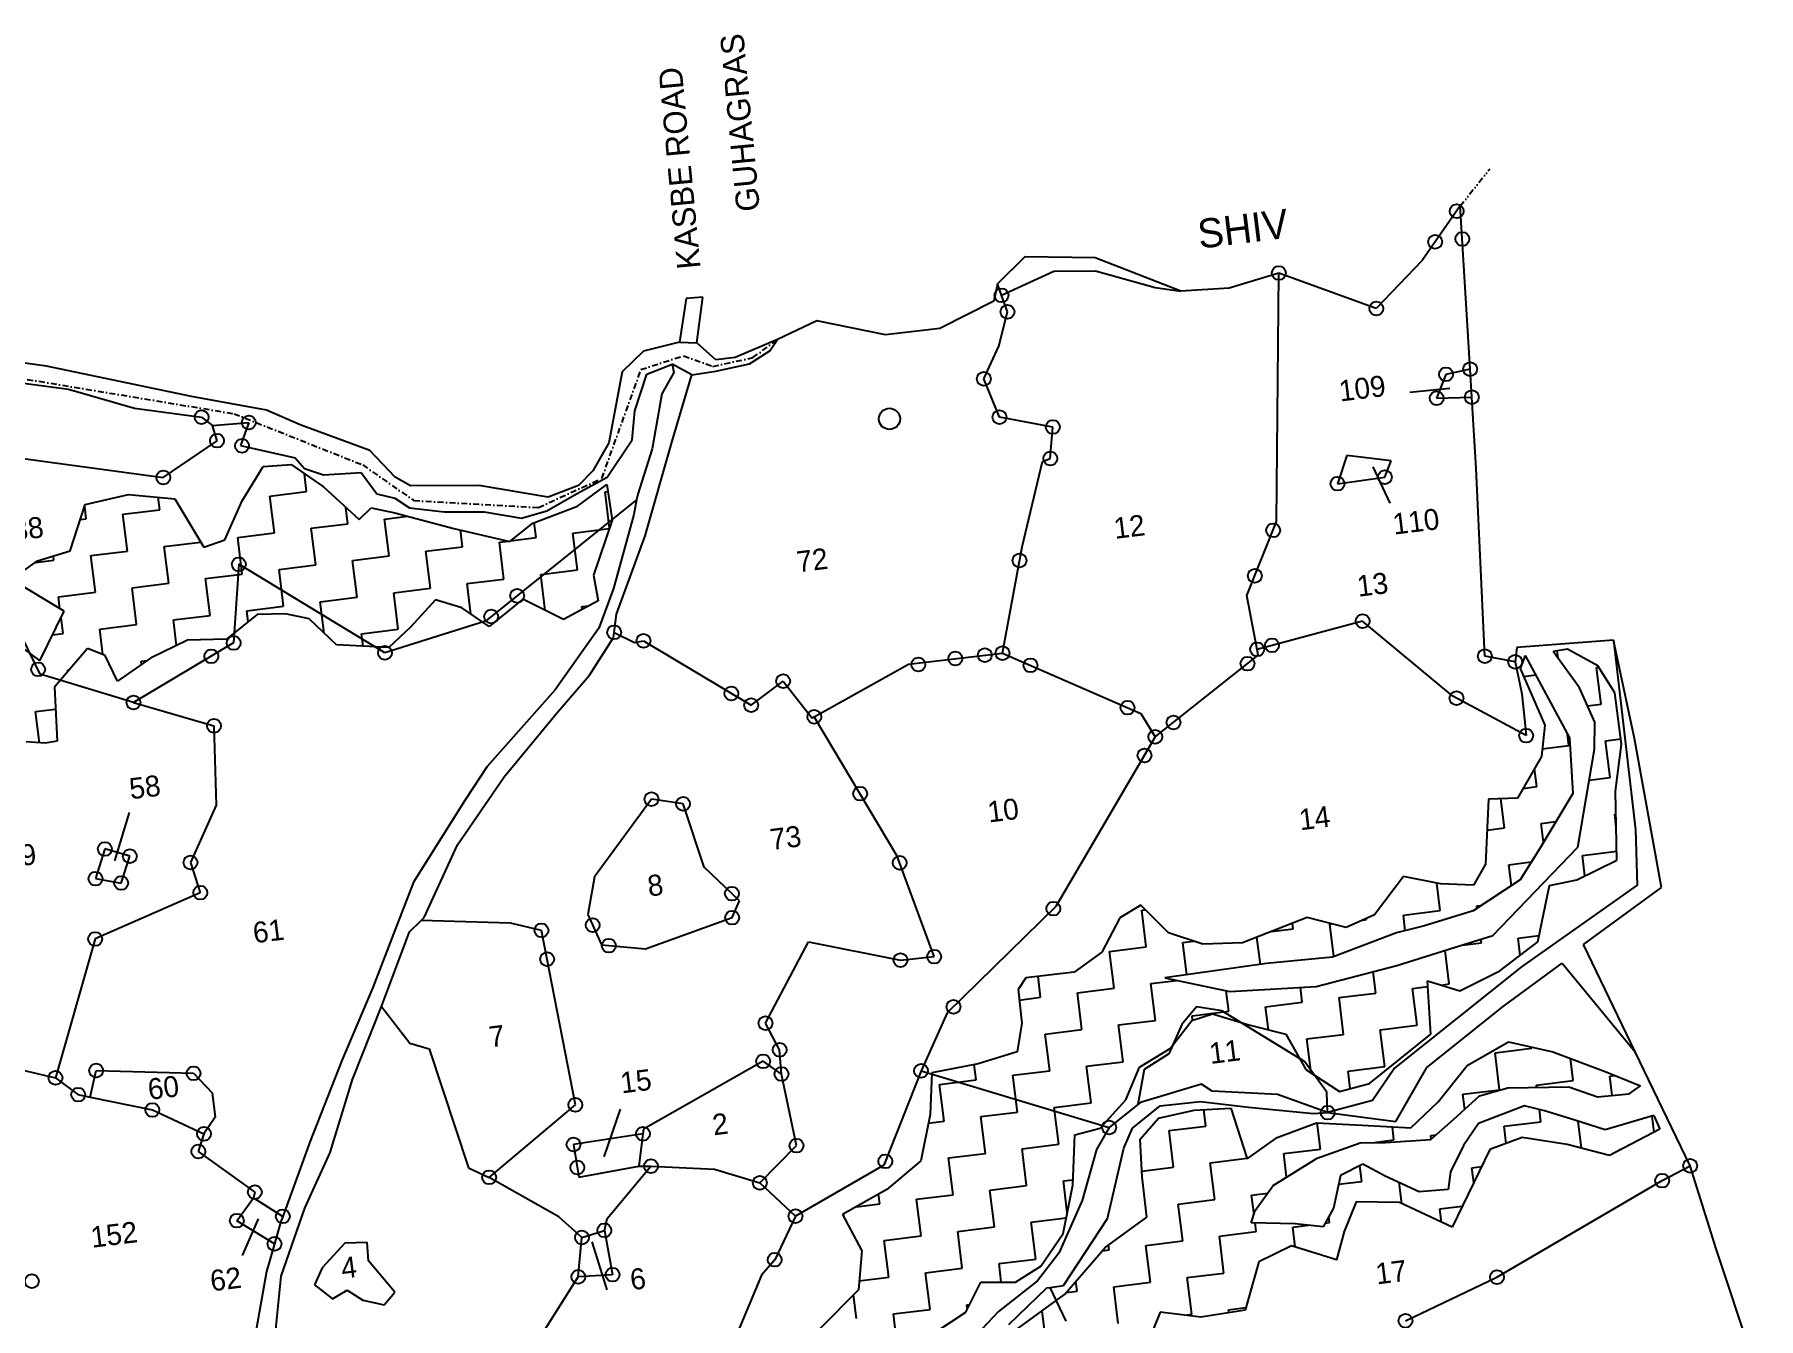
# Model space of a CAD drawing. Header units: metres. Extents: x 309921 to 313201, y 1919213 to 1921882.
# Drawn here: x 311328 to 312791, y 1920792 to 1921882 of the extents above; entities that cross this region are included whole.
import ezdxf

# ---------------------------------------------------------------- set-up
doc = ezdxf.new("R2010")
doc.units = ezdxf.units.M
doc.linetypes.add('DASHDOT', pattern=[1, 0.5, -0.25, 0, -0.25])
doc.linetypes.add('DIVIDE', pattern=[1.25, 0.5, -0.25, 0, -0.25, 0, -0.25])
for name, color, linetype in [('OFF', 1, 'Continuous'), ('POLY_HATCH', 12, 'Continuous'), ('POLY_PARCEL', 6, 'Continuous'), ('POLY_ROAD', 30, 'Continuous'), ('POLY_WATER', 4, 'Continuous'), ('TEXT_MAPOUT', 7, 'Continuous'), ('TEXT_PARCEL', 7, 'Continuous'), ('V_BOUND_LINE', 7, 'Continuous'), ('V_BOUND_STREAM_LINE', 7, 'DASHDOT'), ('V_DIVIDE_LINE', 7, 'DIVIDE')]:
    doc.layers.add(name, color=color, linetype=linetype)
doc.styles.add('TEXT_MAP', font='')
doc.styles.get('TEXT_MAP').set_extended_font_data('Kruti Dev 050')
doc.dimstyles.get("Standard").update_dxf_attribs({"dimtxt": 0.18, "dimasz": 0.18, "dimexe": 0.18, "dimexo": 0.0625, "dimgap": 0.09, "dimtad": 0, "dimtih": 1, "dimtoh": 1, "dimdec": 4, "dimzin": 0, "dimdsep": 46, "dimtxsty": 'Standard', "dimcen": 0.09, "dimadec": 0, "dimazin": 0, "dimtfac": 1, "dimtdec": 4, "dimtofl": 0, "dimtmove": 0, "dimatfit": 3, "dimfxl": 1, "dimtolj": 1, "dimtzin": 0, "dimarcsym": 0})

msp = doc.modelspace()

# ---------------------------------------------------------------- linework, layer by layer
for centre, radius in [((312534.6, 1921731.6), 5.89), ((312539.4, 1921708), 5.89), ((312516.4, 1921705.5), 5.89), ((312383.7, 1921679.1), 5.89), ((312148.3, 1921660.2), 5.89), ((312466.4, 1921648.9), 5.89), ((312153.3, 1921646.1), 5.89), ((312525.5, 1921593.1), 5.89), ((312546.1, 1921597.5), 5.89), ((312133.3, 1921589.3), 5.89), ((312517.6, 1921572.8), 5.89), ((312547.5, 1921573.7), 5.89), ((311469.4, 1921556.8), 5.89), ((311509.4, 1921552.2), 5.89), ((312053.2, 1921555.3), 8.98), ((312146.6, 1921556.7), 5.89), ((312191.9, 1921548.4), 5.89), ((311482.5, 1921536.8), 5.89), ((311503.7, 1921532.5), 5.89), ((312189.7, 1921521.7), 5.89), ((311436.9, 1921505.5), 5.89), ((312473.7, 1921505.8), 5.89), ((312433.4, 1921500.3), 5.89), ((312378.8, 1921460.7), 5.89), ((311500.9, 1921431.9), 5.89), ((312163.6, 1921435.1), 5.89), ((312363.3, 1921422.1), 5.89), ((311737.2, 1921405.2), 5.89), ((311715.1, 1921387.5), 5.89), ((311819.5, 1921374.1), 5.89), ((312454.8, 1921383.7), 5.89), ((311496.6, 1921365.1), 5.89), ((311625, 1921356.8), 5.89), ((311844.5, 1921367), 5.89), ((312149.1, 1921356.5), 5.89), ((312365.3, 1921359.7), 5.89), ((312377.9, 1921363.1), 5.89), ((311330.6, 1921342.7), 5.89), ((311477.6, 1921353.8), 5.89), ((312077.7, 1921346.8), 5.89), ((312109.1, 1921351.9), 5.89), ((312134.2, 1921354.8), 5.89), ((312172.9, 1921346.1), 5.89), ((312357.1, 1921347.6), 5.89), ((312558.5, 1921353.9), 5.89), ((312584.2, 1921349.1), 5.89), ((311962.9, 1921332.7), 5.89), ((311411.5, 1921314.6), 5.89), ((311919, 1921322.3), 5.89), ((311935.8, 1921312.3), 5.89), ((312534.4, 1921318.3), 5.89), ((311989.4, 1921302.5), 5.89), ((312255.3, 1921310.2), 5.89), ((312294.3, 1921297.7), 5.89), ((311479.9, 1921294.8), 5.89), ((312278.8, 1921285.4), 5.89), ((312593.6, 1921286.5), 5.89), ((312269.6, 1921269.7), 5.89), ((311851.2, 1921232.5), 5.89), ((311878, 1921228.6), 5.89), ((312028.3, 1921237.2), 5.89), ((311387.2, 1921190.3), 5.89), ((311408.5, 1921184.1), 5.89), ((311459.9, 1921178.8), 5.89), ((312061.9, 1921178.5), 5.89), ((311379.3, 1921165.1), 5.89), ((311401.2, 1921161.4), 5.89), ((311468.3, 1921153.2), 5.89), ((311919.5, 1921152.4), 5.89), ((312192.3, 1921139.6), 5.89), ((311801.3, 1921125.7), 5.89), ((311919.7, 1921132), 5.89), ((311379, 1921113.9), 5.89), ((311757.8, 1921121.2), 5.89), ((311815, 1921108.2), 5.89), ((311762.6, 1921096.8), 5.89), ((312062.6, 1921096), 5.89), ((312091.1, 1921098.9), 5.89), ((312107.6, 1921056.3), 5.89), ((311948, 1921042.5), 5.89), ((311960, 1921019.9), 5.89), ((311946, 1921010.1), 5.89), ((311345.3, 1920996), 5.89), ((311379.9, 1921002.2), 5.89), ((311462.6, 1920999.9), 5.89), ((311961.6, 1920999.3), 5.89), ((312080, 1921002), 5.89), ((311364.7, 1920981.8), 5.89), ((311427.6, 1920968.8), 5.89), ((311786.6, 1920973.2), 5.89), ((312425.1, 1920966.5), 5.89), ((311471.4, 1920948.5), 5.89), ((311844, 1920948.6), 5.89), ((312239.7, 1920953.9), 5.89), ((311466.6, 1920933.6), 5.89), ((311785.1, 1920939.5), 5.89), ((311974.3, 1920938.5), 5.89), ((311788.3, 1920919.9), 5.89), ((311850.8, 1920921), 5.89), ((312049.7, 1920925.2), 5.89), ((312732.8, 1920921.4), 5.89), ((311713.4, 1920911.6), 5.89), ((311943.2, 1920907), 5.89), ((312709, 1920908.8), 5.89), ((311514.5, 1920899.1), 5.89), ((311499.3, 1920874.8), 5.89), ((311538.3, 1920878.5), 5.89), ((311973.5, 1920878.7), 5.89), ((311792.2, 1920860.6), 5.89), ((311811.2, 1920866.6), 5.89), ((311531.2, 1920855.1), 5.89), ((311955.8, 1920841.7), 5.89), ((311325.3, 1920823.4), 5.89), ((311789.1, 1920827.1), 5.89), ((311818.2, 1920829), 5.89), ((312568.8, 1920826.9), 5.89), ((312491.1, 1920789.9), 5.89)]:
    msp.add_circle(centre, radius)
at = {"layer": 'OFF'}
for p, q in [((311894.8, 1921658.6), (311880.6, 1921657.5)), ((311875.1, 1921620.3), (311889.7, 1921619.9)), ((311885.4, 1921592.8), (311868.7, 1921601.8))]:
    msp.add_line(p, q, dxfattribs=at)
at = {"layer": 'POLY_HATCH'}
for p, q in [((311503.7, 1921485.8), (311521.5, 1921514.9)), ((311521.5, 1921514.9), (311545.4, 1921516.5)), ((311545.4, 1921516.5), (311572.8, 1921497.6)), ((311572.8, 1921497.6), (311603, 1921470)), ((311788.3, 1921481.1), (311813.3, 1921499.7)), ((311813.3, 1921499.7), (311817.9, 1921469.3)), ((311357.8, 1921443.2), (311370.7, 1921482.6)), ((311370.7, 1921482.6), (311407.4, 1921491.2)), ((311407.4, 1921491.2), (311446.6, 1921487.4)), ((311446.6, 1921487.4), (311471.2, 1921446.4)), ((311489.1, 1921452.7), (311503.7, 1921485.8)), ((311603, 1921470), (311613.2, 1921479.9)), ((311613.2, 1921479.9), (311633.3, 1921475.5)), ((311750.4, 1921466.9), (311788.3, 1921481.1)), ((311633.3, 1921475.5), (311683.6, 1921462.2)), ((311731, 1921451.3), (311750.4, 1921466.9)), ((311817.9, 1921469.3), (311801.9, 1921422.8)), ((311471.2, 1921446.4), (311489.1, 1921452.7)), ((311683.6, 1921462.2), (311731, 1921451.3)), ((311330.2, 1921434.8), (311357.8, 1921443.2)), ((311308.1, 1921418.9), (311330.2, 1921434.8)), ((311801.9, 1921422.8), (311805.9, 1921401)), ((311352.8, 1921392.1), (311308.1, 1921418.9)), ((311332.1, 1921350), (311352.8, 1921392.1)), ((311667.9, 1921401.6), (311646.7, 1921378.5)), ((311690.2, 1921394.8), (311667.9, 1921401.6)), ((311713.5, 1921379.1), (311690.2, 1921394.8)), ((311742.1, 1921402.2), (311713.5, 1921379.1)), ((311776.5, 1921385.1), (311742.1, 1921402.2)), ((311805.9, 1921401), (311776.5, 1921385.1)), ((311293.5, 1921378.4), (311332.1, 1921350)), ((311516.5, 1921389.2), (311490.5, 1921368.3)), ((311540.6, 1921389.9), (311516.5, 1921389.2)), ((311560.7, 1921385.6), (311540.6, 1921389.9)), ((311583.9, 1921363.5), (311560.7, 1921385.6)), ((311646.7, 1921378.5), (311628.3, 1921361.3)), ((311457.4, 1921367.4), (311426, 1921352.1)), ((311490.5, 1921368.3), (311457.4, 1921367.4)), ((311628.3, 1921361.3), (311583.9, 1921363.5)), ((311372.6, 1921360.5), (311344.4, 1921327.5)), ((311387.5, 1921354.6), (311372.6, 1921360.5)), ((311397.9, 1921332.7), (311387.5, 1921354.6)), ((311426, 1921352.1), (311397.9, 1921332.7)), ((312592.8, 1921354.5), (312588.5, 1921343.5)), ((312592.8, 1921354.5), (312630.4, 1921284.5)), ((312628.6, 1921359.8), (312616.6, 1921358)), ((312638.9, 1921327), (312616.6, 1921358)), ((312654.3, 1921345.6), (312628.6, 1921359.8)), ((312588.5, 1921343.5), (312609.4, 1921295.5)), ((312668.9, 1921322.7), (312654.3, 1921345.6)), ((311344.4, 1921327.5), (311346.9, 1921281.8)), ((312651.8, 1921297.9), (312638.9, 1921327)), ((312674.6, 1921279.3), (312668.9, 1921322.7)), ((312609.4, 1921295.5), (312606.6, 1921268.8)), ((312651.5, 1921274.9), (312651.8, 1921297.9)), ((311336.6, 1921280.1), (311320.5, 1921281.3)), ((311346.9, 1921281.8), (311336.6, 1921280.1)), ((312630.4, 1921284.5), (312633.2, 1921237.3)), ((312637.3, 1921191.8), (312651.5, 1921274.9)), ((312669.5, 1921239.4), (312674.6, 1921279.3)), ((312606.6, 1921268.8), (312586.3, 1921233.5)), ((312561.7, 1921232.5), (312559.2, 1921177.5)), ((312586.3, 1921233.5), (312561.7, 1921232.5)), ((312633.2, 1921237.3), (312605.1, 1921190.8)), ((312670.6, 1921180.8), (312669.5, 1921239.4)), ((312565.2, 1921116.8), (312637.3, 1921191.8)), ((312605.1, 1921190.8), (312588.5, 1921164.2)), ((312559.2, 1921177.5), (312548.9, 1921159.7)), ((312636.6, 1921164.1), (312670.6, 1921180.8)), ((312489.6, 1921166.9), (312464.9, 1921134.3)), ((312520.8, 1921160.6), (312489.6, 1921166.9)), ((312548.9, 1921159.7), (312520.8, 1921160.6)), ((312588.5, 1921164.2), (312548.7, 1921137.8)), ((312603.5, 1921111.4), (312613.3, 1921159.2)), ((312613.3, 1921159.2), (312636.6, 1921164.1)), ((312266.5, 1921142.5), (312248.8, 1921131.8)), ((312290.1, 1921119.1), (312266.5, 1921142.5)), ((312248.8, 1921131.8), (312233.4, 1921102.8)), ((312407.6, 1921132.1), (312381.7, 1921122)), ((312440.7, 1921123.6), (312407.6, 1921132.1)), ((312464.9, 1921134.3), (312440.7, 1921123.6)), ((312548.7, 1921137.8), (312507.3, 1921125)), ((312319.3, 1921109.4), (312290.1, 1921119.1)), ((312381.7, 1921122), (312352.7, 1921110.7)), ((312483.5, 1921119), (312429.2, 1921098.4)), ((312507.3, 1921125), (312483.5, 1921119)), ((312532.6, 1921106.7), (312565.2, 1921116.8)), ((312233.4, 1921102.8), (312210, 1921085.7)), ((312352.7, 1921110.7), (312319.3, 1921109.4)), ((312483.8, 1921091.4), (312532.6, 1921106.7)), ((312571.3, 1921086.8), (312603.5, 1921111.4)), ((312210, 1921085.7), (312168.8, 1921081)), ((312373.1, 1921093), (312287, 1921080.8)), ((312429.2, 1921098.4), (312373.1, 1921093)), ((312415.4, 1921073.7), (312483.8, 1921091.4)), ((312537.3, 1921070), (312571.3, 1921086.8)), ((312168.8, 1921081), (312162.4, 1921070.9)), ((312162.4, 1921070.9), (312165.5, 1921042.5)), ((312287, 1921080.8), (312342.2, 1921069.2)), ((312342.2, 1921069.2), (312415.4, 1921073.7)), ((312512.7, 1921033), (312509.9, 1921078.4)), ((312509.9, 1921078.4), (312537.3, 1921070)), ((312165.5, 1921042.5), (312161.6, 1921018.2)), ((312291.3, 1921020.9), (312309.9, 1921044.7)), ((312309.9, 1921044.7), (312327.4, 1921050.5)), ((312327.4, 1921050.5), (312358.1, 1921040.9)), ((312358.1, 1921040.9), (312389.5, 1921033.1)), ((312389.5, 1921033.1), (312406.6, 1921003.2)), ((312460.7, 1920991.3), (312512.7, 1921033)), ((312543.6, 1921006.4), (312578.6, 1921026.6)), ((312578.6, 1921026.6), (312616.3, 1921018.2)), ((312161.6, 1921018.2), (312128.4, 1921008)), ((312265.3, 1921005.1), (312291.3, 1921020.9)), ((312616.3, 1921018.2), (312660.5, 1921001.5)), ((312089.2, 1921000.3), (312087.6, 1920964.9)), ((312128.4, 1921008), (312089.2, 1921000.3)), ((312253.8, 1920977.4), (312265.3, 1921005.1)), ((312406.6, 1921003.2), (312435.2, 1920984.5)), ((312518.8, 1920975.8), (312543.6, 1921006.4)), ((312660.5, 1921001.5), (312690.5, 1920989.4)), ((312435.2, 1920984.5), (312460.7, 1920991.3)), ((312553.9, 1920980.7), (312577.9, 1920987.5)), ((312577.9, 1920987.5), (312629.7, 1920988.5)), ((312629.7, 1920988.5), (312654.1, 1920979.9)), ((312654.1, 1920979.9), (312680.9, 1920982.4)), ((312680.9, 1920982.4), (312690.5, 1920989.4)), ((312232, 1920953.3), (312253.8, 1920977.4)), ((312281.5, 1920961.7), (312311.9, 1920968.7)), ((312311.9, 1920968.7), (312342.9, 1920970.3)), ((312342.9, 1920970.3), (312356.9, 1920927.2)), ((312495.8, 1920953.5), (312518.8, 1920975.8)), ((312532.3, 1920960.9), (312553.9, 1920980.7)), ((312592.2, 1920972.2), (312553, 1920957.3)), ((312609, 1920968.1), (312592.2, 1920972.2)), ((312634, 1920960.4), (312609, 1920968.1)), ((312087.6, 1920964.9), (312079.9, 1920925.5)), ((312210.4, 1920947.7), (312232, 1920953.3)), ((312266.1, 1920944), (312281.5, 1920961.7)), ((312382.3, 1920945.3), (312415.5, 1920958)), ((312415.5, 1920958), (312454.3, 1920956)), ((312454.3, 1920956), (312495.8, 1920953.5)), ((312512.8, 1920943.8), (312532.3, 1920960.9)), ((312553, 1920957.3), (312540.5, 1920938.7)), ((312660.6, 1920952), (312634, 1920960.4)), ((312701.8, 1920964), (312660.6, 1920952)), ((312706.9, 1920952.5), (312664.4, 1920930)), ((312701.8, 1920964), (312706.9, 1920952.5)), ((312208.8, 1920905.1), (312210.4, 1920947.7)), ((312267.7, 1920912.1), (312266.1, 1920944)), ((312356.9, 1920927.2), (312382.3, 1920945.3)), ((312416.3, 1920928), (312452.6, 1920941)), ((312452.6, 1920941), (312474.3, 1920941.3)), ((312474.3, 1920941.3), (312512.8, 1920943.8)), ((312540.5, 1920938.7), (312529.3, 1920916.4)), ((312590.1, 1920945.3), (312562.8, 1920935.1)), ((312628.3, 1920939.6), (312590.1, 1920945.3)), ((312664.4, 1920930), (312628.3, 1920939.6)), ((312079.9, 1920925.5), (312050.9, 1920901.3)), ((312378.8, 1920904.7), (312416.3, 1920928)), ((312562.8, 1920935.1), (312530.7, 1920869.2)), ((312271.5, 1920877.7), (312267.7, 1920912.1)), ((312435.9, 1920913.3), (312430, 1920885.5)), ((312454.9, 1920922.7), (312435.9, 1920913.3)), ((312474, 1920912.6), (312454.9, 1920922.7)), ((312502.8, 1920899.2), (312474, 1920912.6)), ((312529.3, 1920916.4), (312527.3, 1920901.4)), ((312050.9, 1920901.3), (312013.4, 1920880)), ((312200.6, 1920864), (312208.8, 1920905.1)), ((312363.6, 1920883.5), (312378.8, 1920904.7)), ((312527.3, 1920901.4), (312502.8, 1920899.2)), ((312013.4, 1920880), (312029.8, 1920849.3)), ((312360.3, 1920873), (312363.6, 1920883.5)), ((312430, 1920885.5), (312421.2, 1920869.7)), ((312449.2, 1920890.7), (312439.2, 1920865.5)), ((312486, 1920890.3), (312449.2, 1920890.7)), ((312530.7, 1920869.2), (312486, 1920890.3)), ((312236.2, 1920852.1), (312271.5, 1920877.7)), ((312397.6, 1920872.2), (312360.3, 1920873)), ((312421.2, 1920869.7), (312397.6, 1920872.2)), ((312439.2, 1920865.5), (312432.7, 1920841.6)), ((312181.7, 1920836.1), (312200.6, 1920864)), ((312201.8, 1920812.1), (312236.2, 1920852.1)), ((312394.5, 1920853.6), (312366.8, 1920839.8)), ((312432.7, 1920841.6), (312394.5, 1920853.6)), ((312029.8, 1920849.3), (312027, 1920816.1)), ((312160.3, 1920822.5), (312181.7, 1920836.1)), ((312366.8, 1920839.8), (312355.1, 1920799)), ((312118.1, 1920797.1), (312130.7, 1920822.5)), ((312130.7, 1920822.5), (312160.3, 1920822.5)), ((312027, 1920816.1), (311993.5, 1920782.4)), ((312159, 1920781), (312201.8, 1920812.1)), ((312091.5, 1920779.6), (312118.1, 1920797.1)), ((312282.9, 1920797.3), (312272.9, 1920772.1)), ((312317.4, 1920793), (312282.9, 1920797.3)), ((312355.1, 1920799), (312317.4, 1920793))]:
    msp.add_line(p, q, dxfattribs=at)
at = {"layer": 'POLY_HATCH', "linetype": 'Continuous'}
for p, q in [((311558.5, 1921493.6), (311556.6, 1921508.7)), ((311811.8, 1921493.4), (311814.2, 1921493.7)), ((311371.5, 1921470.5), (311370.2, 1921480.9)), ((311433.8, 1921478.2), (311432.5, 1921488.8)), ((311527.3, 1921489.8), (311558.5, 1921493.6)), ((311531.2, 1921458.6), (311527.3, 1921489.8)), ((311593.5, 1921466.3), (311591.8, 1921480.2)), ((311815.6, 1921462.5), (311811.8, 1921493.4)), ((311366.5, 1921469.9), (311371.5, 1921470.5)), ((311402.6, 1921474.3), (311433.8, 1921478.2)), ((311406.5, 1921443.1), (311402.6, 1921474.3)), ((311562.4, 1921462.5), (311593.5, 1921466.3)), ((311624.7, 1921470.2), (311644.3, 1921472.6)), ((311628.6, 1921439), (311624.7, 1921470.2)), ((311753.3, 1921454.5), (311751.7, 1921467.3)), ((311437.7, 1921447), (311468.5, 1921450.8)), ((311500, 1921454.7), (311531.2, 1921458.6)), ((311503.9, 1921423.6), (311500, 1921454.7)), ((311566.2, 1921431.3), (311562.4, 1921462.5)), ((311690.9, 1921446.7), (311689.2, 1921461)), ((311722.1, 1921450.6), (311729.8, 1921451.6)), ((311726, 1921419.4), (311722.1, 1921450.6)), ((311731.6, 1921451.8), (311753.3, 1921454.5)), ((311784.5, 1921458.3), (311815.5, 1921462.2)), ((311788.3, 1921427.2), (311784.5, 1921458.3)), ((311328.3, 1921433.5), (311344.1, 1921435.4)), ((311344.1, 1921435.4), (311343.7, 1921438.9)), ((311375.3, 1921439.3), (311406.5, 1921443.1)), ((311379.2, 1921408.1), (311375.3, 1921439.3)), ((311441.5, 1921415.8), (311437.7, 1921447)), ((311597.4, 1921435.2), (311628.6, 1921439)), ((311601.3, 1921404), (311597.4, 1921435.2)), ((311659.8, 1921442.9), (311690.9, 1921446.7)), ((311663.6, 1921411.7), (311659.8, 1921442.9)), ((311472.7, 1921419.7), (311503.9, 1921423.6)), ((311535.1, 1921427.4), (311566.2, 1921431.3)), ((311538.9, 1921396.3), (311535.1, 1921427.4)), ((311757.2, 1921423.3), (311788.3, 1921427.2)), ((311760.9, 1921392.8), (311757.2, 1921423.3)), ((311348, 1921404.2), (311379.2, 1921408.1)), ((311410.4, 1921412), (311441.5, 1921415.8)), ((311414.2, 1921380.8), (311410.4, 1921412)), ((311476.6, 1921388.5), (311472.7, 1921419.7)), ((311632.5, 1921407.8), (311663.6, 1921411.7)), ((311636.3, 1921376.7), (311632.5, 1921407.8)), ((311694.8, 1921415.6), (311726, 1921419.4)), ((311698, 1921389.5), (311694.8, 1921415.6)), ((311349.2, 1921394.2), (311348, 1921404.2)), ((311507.7, 1921392.4), (311538.9, 1921396.3)), ((311508.9, 1921383.1), (311507.7, 1921392.4)), ((311570.1, 1921400.1), (311601.3, 1921404)), ((311573.4, 1921373.5), (311570.1, 1921400.1)), ((311792.2, 1921396), (311798, 1921396.7)), ((311792.5, 1921393.7), (311792.2, 1921396)), ((311351.9, 1921373.1), (311350.2, 1921386.8)), ((311383, 1921376.9), (311414.2, 1921380.8)), ((311385.7, 1921355.3), (311383, 1921376.9)), ((311445.4, 1921384.7), (311476.6, 1921388.5)), ((311448.1, 1921362.9), (311445.4, 1921384.7)), ((311605.1, 1921372.8), (311636.3, 1921376.7)), ((311342.9, 1921372), (311351.9, 1921373.1)), ((311606.4, 1921362.4), (311605.1, 1921372.8)), ((311418.1, 1921349.6), (311423.4, 1921350.3)), ((311418.4, 1921346.9), (311418.1, 1921349.6)), ((312620.6, 1921352.5), (312619.9, 1921358.5)), ((311355.7, 1921341.9), (311356.9, 1921342)), ((311355.9, 1921340.9), (311355.7, 1921341.9)), ((312591.4, 1921336.8), (312601.7, 1921338)), ((312653.2, 1921344.4), (312654.9, 1921344.6)), ((312657.1, 1921313.2), (312653.2, 1921344.4)), ((311328.4, 1921306.9), (311345.4, 1921309)), ((311331.7, 1921280.5), (311328.4, 1921306.9)), ((312645.6, 1921311.8), (312657.1, 1921313.2)), ((312607.3, 1921275.4), (312629.8, 1921278.2)), ((312629.8, 1921278.2), (312628.6, 1921287.8)), ((312661, 1921282.1), (312674.1, 1921283.7)), ((312664.8, 1921250.9), (312661, 1921282.1)), ((312602.5, 1921243.2), (312600.6, 1921258.3)), ((312647, 1921248.7), (312664.8, 1921250.9)), ((312575.2, 1921208.1), (312572.1, 1921232.9)), ((312591, 1921241.7), (312602.5, 1921243.2)), ((312668.7, 1921219.7), (312669.8, 1921219.9)), ((312670.1, 1921208.7), (312668.7, 1921219.7)), ((312560.5, 1921206.3), (312575.2, 1921208.1)), ((312606.4, 1921212), (312618.8, 1921213.5)), ((312608.3, 1921196.1), (312606.4, 1921212)), ((312641.4, 1921184.7), (312670.5, 1921188.3)), ((312579, 1921176.9), (312597.9, 1921179.3)), ((312581.2, 1921159.4), (312579, 1921176.9)), ((312643.5, 1921167.5), (312641.4, 1921184.7)), ((312520.6, 1921138), (312517.7, 1921161.3)), ((312267.3, 1921138.3), (312270.4, 1921138.7)), ((312271.1, 1921107.1), (312267.3, 1921138.3)), ((312455, 1921129.9), (312458.2, 1921130.3)), ((312458.2, 1921130.3), (312458.1, 1921131.3)), ((312489.4, 1921134.2), (312520.6, 1921138)), ((312491, 1921120.9), (312489.4, 1921134.2)), ((312551.7, 1921141.9), (312555.6, 1921142.4)), ((312552, 1921140), (312551.7, 1921141.9)), ((312368, 1921092.3), (312365.1, 1921115.5)), ((312377.5, 1921120.3), (312395.9, 1921122.6)), ((312395.9, 1921122.6), (312395.3, 1921127.2)), ((312427, 1921126.5), (312428.7, 1921126.7)), ((312430.4, 1921098.9), (312427, 1921126.5)), ((312555.6, 1921110.7), (312555.2, 1921113.7)), ((312586.8, 1921114.6), (312604.6, 1921116.8)), ((312588.6, 1921100), (312586.8, 1921114.6)), ((312240, 1921103.3), (312271.1, 1921107.1)), ((312243.8, 1921072.1), (312240, 1921103.3)), ((312302.3, 1921111), (312311.1, 1921112.1)), ((312305.7, 1921083.5), (312302.3, 1921111)), ((312528.3, 1921075.7), (312524.7, 1921104.2)), ((312539.2, 1921108.7), (312555.6, 1921110.7)), ((312465.9, 1921068), (312463.7, 1921086.2)), ((312181.5, 1921064.4), (312179.3, 1921082.2)), ((312212.7, 1921068.2), (312243.8, 1921072.1)), ((312275, 1921076), (312297.1, 1921078.7)), ((312278.9, 1921044.8), (312275, 1921076)), ((312341.2, 1921052.5), (312339.1, 1921069.9)), ((312403.6, 1921060.2), (312402, 1921072.9)), ((312497.1, 1921071.8), (312510.2, 1921073.5)), ((312501, 1921040.7), (312497.1, 1921071.8)), ((312521.4, 1921074.8), (312528.3, 1921075.7)), ((312163.3, 1921062.1), (312181.5, 1921064.4)), ((312216.5, 1921037.1), (312212.7, 1921068.2)), ((312372.4, 1921056.4), (312403.6, 1921060.2)), ((312374.8, 1921036.7), (312372.4, 1921056.4)), ((312434.8, 1921064.1), (312465.9, 1921068)), ((312438.6, 1921032.9), (312434.8, 1921064.1)), ((312247.7, 1921040.9), (312278.9, 1921044.8)), ((312251.6, 1921009.7), (312247.7, 1921040.9)), ((312310.1, 1921048.7), (312341.2, 1921052.5)), ((312310.5, 1921044.9), (312310.1, 1921048.7)), ((312469.8, 1921036.8), (312501, 1921040.7)), ((312185.3, 1921033.2), (312216.5, 1921037.1)), ((312189.2, 1921002), (312185.3, 1921033.2)), ((312407.4, 1921029.1), (312438.6, 1921032.9)), ((312411, 1921000.3), (312407.4, 1921029.1)), ((312473.7, 1921005.6), (312469.8, 1921036.8)), ((312567.2, 1921017.2), (312598.4, 1921021.1)), ((312571, 1920986), (312567.2, 1921017.2)), ((312598.4, 1921021.1), (312598.2, 1921022.2)), ((312633.4, 1920993.8), (312631.1, 1921012.6)), ((312126.9, 1920994.3), (312125.2, 1921007.4)), ((312158, 1920998.2), (312189.2, 1921002)), ((312161.9, 1920967), (312158, 1920998.2)), ((312220.4, 1921005.9), (312251.6, 1921009.7)), ((312224.3, 1920974.7), (312220.4, 1921005.9)), ((312442.5, 1921001.8), (312473.7, 1921005.6)), ((312444.3, 1920986.9), (312442.5, 1921001.8)), ((312664.6, 1920997.6), (312668.8, 1920998.1)), ((312666.6, 1920981.1), (312664.6, 1920997.6)), ((312095.7, 1920990.4), (312126.9, 1920994.3)), ((312099.5, 1920959.3), (312095.7, 1920990.4)), ((312539.9, 1920982.2), (312571, 1920986)), ((312541.5, 1920969.3), (312539.9, 1920982.2)), ((312602.2, 1920989.9), (312633.4, 1920993.8)), ((312602.5, 1920988), (312602.2, 1920989.9)), ((312130.7, 1920963.1), (312161.9, 1920967)), ((312193.1, 1920970.8), (312224.3, 1920974.7)), ((312196.9, 1920939.7), (312193.1, 1920970.8)), ((312321.6, 1920955.1), (312319.9, 1920969.1)), ((312606.1, 1920958.7), (312604.8, 1920969.1)), ((312086.1, 1920957.6), (312099.5, 1920959.3)), ((312134.6, 1920931.9), (312130.7, 1920963.1)), ((312290.5, 1920951.3), (312321.6, 1920955.1)), ((312419, 1920935.5), (312416.3, 1920958)), ((312481.4, 1920943.3), (312480, 1920954.4)), ((312574.9, 1920954.9), (312606.1, 1920958.7)), ((312576.7, 1920940.3), (312574.9, 1920954.9)), ((312640.5, 1920936.4), (312637.7, 1920959.2)), ((312702.1, 1920950), (312700.4, 1920963.6)), ((312165.8, 1920935.8), (312196.9, 1920939.7)), ((312294.3, 1920920.1), (312290.5, 1920951.3)), ((312464.6, 1920941.2), (312481.4, 1920943.3)), ((312512.6, 1920947.1), (312517.2, 1920947.7)), ((312513, 1920944), (312512.6, 1920947.1)), ((312103.4, 1920928.1), (312134.6, 1920931.9)), ((312107.3, 1920896.9), (312103.4, 1920928.1)), ((312169.6, 1920904.6), (312165.8, 1920935.8)), ((312325.5, 1920924), (312356.7, 1920927.8)), ((312329.4, 1920892.8), (312325.5, 1920924)), ((312387.9, 1920931.7), (312419, 1920935.5)), ((312390.3, 1920911.8), (312387.9, 1920931.7)), ((312672.3, 1920935.3), (312674.9, 1920935.6)), ((312672.4, 1920934.3), (312672.3, 1920935.3)), ((312200.8, 1920908.5), (312209, 1920909.5)), ((312204.1, 1920881.7), (312200.8, 1920908.5)), ((312267.5, 1920916.8), (312294.3, 1920920.1)), ((312454.1, 1920908.2), (312452.4, 1920921.5)), ((312547.6, 1920919.8), (312555.9, 1920920.8)), ((312549.2, 1920907.1), (312547.6, 1920919.8)), ((312044.9, 1920889.2), (312043.9, 1920897.3)), ((312076.1, 1920893), (312107.3, 1920896.9)), ((312138.5, 1920900.8), (312169.6, 1920904.6)), ((312142.3, 1920869.6), (312138.5, 1920900.8)), ((312360.5, 1920896.6), (312374.3, 1920898.3)), ((312362.6, 1920880.2), (312360.5, 1920896.6)), ((312434.3, 1920905.8), (312454.1, 1920908.2)), ((312488.1, 1920889.3), (312485.9, 1920907.1)), ((312014.7, 1920877.5), (312014.3, 1920880.6)), ((312025.2, 1920886.7), (312044.9, 1920889.2)), ((312080, 1920861.9), (312076.1, 1920893)), ((312298.2, 1920888.9), (312329.4, 1920892.8)), ((312302.1, 1920857.7), (312298.2, 1920888.9)), ((312520.3, 1920884.8), (312539.4, 1920887.2)), ((312521.7, 1920873.4), (312520.3, 1920884.8)), ((312111.1, 1920865.7), (312142.3, 1920869.6)), ((312115, 1920834.6), (312111.1, 1920865.7)), ((312173.5, 1920873.5), (312203.2, 1920877.1)), ((312177.4, 1920842.3), (312173.5, 1920873.5)), ((312333.2, 1920861.6), (312364.4, 1920865.5)), ((312364.4, 1920865.5), (312363.5, 1920872.9)), ((312395.6, 1920869.3), (312408.8, 1920871)), ((312397.6, 1920852.7), (312395.6, 1920869.3)), ((312422.9, 1920872.7), (312426.8, 1920873.2)), ((312426.8, 1920873.2), (312426.1, 1920878.5)), ((312048.8, 1920858), (312080, 1920861.9)), ((312052.7, 1920826.8), (312048.8, 1920858)), ((312233.8, 1920849.3), (312239.7, 1920850)), ((312239.7, 1920850), (312239.2, 1920854.2)), ((312270.9, 1920853.9), (312302.1, 1920857.7)), ((312274.7, 1920822.7), (312270.9, 1920853.9)), ((312337.1, 1920830.4), (312333.2, 1920861.6)), ((312146.2, 1920838.4), (312177.4, 1920842.3)), ((312148.1, 1920822.5), (312146.2, 1920838.4)), ((312431.2, 1920842.1), (312432.9, 1920842.3)), ((312027.6, 1920823.7), (312052.7, 1920826.8)), ((312083.8, 1920830.7), (312115, 1920834.6)), ((312087.7, 1920799.5), (312083.8, 1920830.7)), ((312212.4, 1920815), (312211.4, 1920823.2)), ((312243.6, 1920818.8), (312274.7, 1920822.7)), ((312305.9, 1920826.6), (312337.1, 1920830.4)), ((312309.8, 1920795.4), (312305.9, 1920826.6)), ((312025.3, 1920791.8), (312022.8, 1920812)), ((312203.3, 1920813.8), (312212.4, 1920815)), ((312247.4, 1920787.7), (312243.6, 1920818.8)), ((312056.5, 1920795.7), (312087.7, 1920799.5)), ((312060.4, 1920764.5), (312056.5, 1920795.7)), ((312118.9, 1920803.4), (312121.4, 1920803.7)), ((312119.3, 1920799.6), (312118.9, 1920803.4)), ((312185.1, 1920779.9), (312182.8, 1920798.3)), ((312303.9, 1920794.7), (312309.8, 1920795.4)), ((312341, 1920799.2), (312355.7, 1920801.1)), ((312341.3, 1920796.8), (312341, 1920799.2))]:
    msp.add_line(p, q, dxfattribs=at)
at = {"layer": 'POLY_PARCEL'}
for p, q in [((312148.3, 1921660.2), (312144.8, 1921670)), ((312148.3, 1921660.2), (312192.8, 1921680.6)), ((312192.8, 1921680.6), (312228.2, 1921681)), ((312228.2, 1921681), (312278.7, 1921666.8)), ((312381.8, 1921468.2), (312383.7, 1921679.1)), ((312153.3, 1921646.1), (312148.3, 1921660.2)), ((312278.7, 1921666.8), (312300.5, 1921663.7)), ((312146.1, 1921617.1), (312153.3, 1921646.1)), ((312133.3, 1921589.3), (312146.1, 1921617.1)), ((312546.1, 1921597.5), (312525.5, 1921593.1)), ((312146.6, 1921556.7), (312133.3, 1921589.3)), ((312525.5, 1921593.1), (312517.6, 1921572.8)), ((312517.6, 1921572.8), (312547.5, 1921573.7)), ((312191.9, 1921548.4), (312146.6, 1921556.7)), ((311482.5, 1921536.8), (311478.7, 1921549.7)), ((312189.7, 1921521.7), (312191.9, 1921548.4)), ((311213.9, 1921535.8), (311436.9, 1921505.5)), ((311436.9, 1921505.5), (311482.5, 1921536.8)), ((312441.5, 1921524.3), (312433.4, 1921500.3)), ((312479, 1921519.8), (312441.5, 1921524.3)), ((312165.7, 1921446.6), (312183, 1921519)), ((312183, 1921519), (312189.7, 1921521.7)), ((312473.7, 1921505.8), (312479, 1921519.8)), ((312433.4, 1921500.3), (312473.7, 1921505.8)), ((311838.6, 1921486.7), (311710.4, 1921383.7)), ((312356.5, 1921405.3), (312381.8, 1921468.2)), ((312149.1, 1921356.5), (312165.7, 1921446.6)), ((311500.9, 1921431.9), (311496.6, 1921365.1)), ((311625, 1921356.8), (311500.9, 1921431.9)), ((311332.5, 1921338.7), (311292.6, 1921419.4)), ((312365.3, 1921359.7), (312356.5, 1921405.3)), ((311710.4, 1921383.7), (311625, 1921356.8)), ((312454.8, 1921383.7), (312365.3, 1921359.7)), ((312531.3, 1921320), (312454.8, 1921383.7)), ((311496.6, 1921365.1), (311411.5, 1921314.6)), ((311819.5, 1921374.1), (311836.8, 1921365.5)), ((311836.8, 1921365.5), (311844.5, 1921367)), ((311844.5, 1921367), (311935.8, 1921312.3)), ((312069.4, 1921347.2), (312149.1, 1921356.5)), ((312149.1, 1921356.5), (312266.4, 1921305.3)), ((312278.8, 1921285.4), (312366.2, 1921354.9)), ((312366.2, 1921354.9), (312365.3, 1921359.7)), ((312584.2, 1921349.1), (312590, 1921321.9)), ((311411.5, 1921314.6), (311332.5, 1921338.7)), ((311989.4, 1921302.5), (312069.4, 1921347.2)), ((311935.8, 1921312.3), (311962.9, 1921332.7)), ((311962.9, 1921332.7), (311987.5, 1921301.4)), ((312593.6, 1921286.5), (312531.3, 1921320)), ((312590, 1921321.9), (312593.6, 1921286.5)), ((311411.5, 1921314.6), (311479.9, 1921294.8)), ((312266.4, 1921305.3), (312278.8, 1921285.4)), ((311479.9, 1921294.8), (311481.7, 1921227.6)), ((311987.5, 1921301.4), (311989.4, 1921302.5)), ((312059.8, 1921184.2), (311989.4, 1921302.5)), ((312278.8, 1921285.4), (312194.3, 1921141.6)), ((311851.2, 1921232.5), (311802.8, 1921166.7)), ((311878, 1921228.6), (311851.2, 1921232.5)), ((311481.7, 1921227.6), (311459.9, 1921178.8)), ((311895.9, 1921174.8), (311878, 1921228.6)), ((311387.2, 1921190.3), (311379.3, 1921165.1)), ((311408.5, 1921184.1), (311387.2, 1921190.3)), ((311401.2, 1921161.4), (311408.5, 1921184.1)), ((311459.9, 1921178.8), (311468.3, 1921153.2)), ((311926, 1921146.2), (311895.9, 1921174.8)), ((312091.1, 1921098.9), (312059.8, 1921184.2)), ((311379.3, 1921165.1), (311401.2, 1921161.4)), ((311802.8, 1921166.7), (311797.3, 1921134.6)), ((311468.3, 1921153.2), (311379, 1921113.9)), ((311919.7, 1921132), (311926, 1921146.2)), ((311731.5, 1921127.4), (311655.8, 1921129.6)), ((311797.3, 1921134.6), (311808.8, 1921108.8)), ((311846, 1921105.4), (311919.7, 1921132)), ((312194.3, 1921141.6), (312102.3, 1921051.1)), ((311379, 1921113.9), (311345.3, 1920996)), ((311757.8, 1921121.2), (311731.5, 1921127.4)), ((311786.6, 1920973.2), (311757.8, 1921121.2)), ((311808.8, 1921108.8), (311846, 1921105.4)), ((311948, 1921042.5), (311984.6, 1921111.5)), ((311984.6, 1921111.5), (312062.6, 1921096)), ((312062.6, 1921096), (312091.1, 1921098.9)), ((311622.2, 1921056.6), (311646.2, 1921025.4)), ((312313.7, 1921056.2), (312301.2, 1921041.4)), ((312335.4, 1921053), (312313.7, 1921056.2)), ((311960, 1921019.9), (311948, 1921042.5)), ((312102.3, 1921051.1), (312080, 1921002)), ((312301.2, 1921041.4), (312290.3, 1921016.3)), ((312405.5, 1921009.9), (312335.4, 1921053)), ((311646.2, 1921025.4), (311662.4, 1921020.6)), ((311662.4, 1921020.6), (311695.8, 1920919.6)), ((311961.6, 1920999.3), (311960, 1921019.9)), ((312290.3, 1921016.3), (312269.5, 1921003.2)), ((311316.4, 1921002.9), (311345.3, 1920996)), ((311374.7, 1920979.7), (311379.9, 1921002.2)), ((311379.9, 1921002.2), (311462.6, 1920999.9)), ((311462.6, 1920999.9), (311478.4, 1920983.3)), ((311946, 1921010.1), (311844.5, 1920952.5)), ((311961.6, 1920999.3), (311946, 1921010.1)), ((311974.3, 1920938.5), (311961.6, 1920999.3)), ((312080, 1921002), (312048.4, 1920921.9)), ((312080, 1921002), (312239.7, 1920953.9)), ((312269.5, 1921003.2), (312264, 1920973.5)), ((312424.4, 1920984), (312405.5, 1921009.9)), ((311345.3, 1920996), (311364.4, 1920981.9)), ((311364.4, 1920981.9), (311374.7, 1920979.7)), ((311478.4, 1920983.3), (311480.8, 1920962.8)), ((312425.1, 1920966.5), (312424.4, 1920984)), ((311374.7, 1920979.7), (311427.6, 1920968.8)), ((311427.6, 1920968.8), (311471.4, 1920948.5)), ((311713.4, 1920911.6), (311786.6, 1920973.2)), ((311480.8, 1920962.8), (311471.4, 1920948.5)), ((311844.5, 1920952.5), (311844, 1920948.6)), ((311471.4, 1920948.5), (311466.6, 1920933.6)), ((311844, 1920948.6), (311785.1, 1920939.5)), ((311785.1, 1920939.5), (311789.6, 1920911.7)), ((311844, 1920948.6), (311840.5, 1920921.2)), ((311943.2, 1920907), (311974.3, 1920938.5)), ((311466.6, 1920933.6), (311514.5, 1920899.1)), ((311695.8, 1920919.6), (311713.4, 1920911.6)), ((311772.6, 1920878.1), (311713.4, 1920911.6)), ((311789.6, 1920911.7), (311840.5, 1920921.2)), ((311813.7, 1920876.8), (311850.8, 1920921)), ((311840.5, 1920921.2), (311850.8, 1920921)), ((311850.8, 1920921), (311904.7, 1920918.6)), ((311904.7, 1920918.6), (311943.2, 1920907)), ((312048.4, 1920921.9), (311973.5, 1920878.7)), ((312568.8, 1920826.9), (312709, 1920908.8)), ((312709, 1920908.8), (312732.8, 1920921.4)), ((311499.3, 1920874.8), (311513.3, 1920894.3)), ((311514.5, 1920899.1), (311513.3, 1920894.3)), ((311513.3, 1920894.3), (311538.3, 1920878.5)), ((311943.2, 1920907), (311973.5, 1920878.7)), ((311531.2, 1920855.1), (311499.3, 1920874.8)), ((311792.2, 1920860.6), (311772.6, 1920878.1)), ((311792.2, 1920860.6), (311811.2, 1920866.6)), ((311811.2, 1920866.6), (311813.7, 1920876.8)), ((311811.2, 1920866.6), (311818.2, 1920829)), ((311973.5, 1920878.7), (311955.8, 1920841.7)), ((311591, 1920855.6), (311571.8, 1920834.9)), ((311609.8, 1920856.4), (311591, 1920855.6)), ((311611.1, 1920840.7), (311609.8, 1920856.4)), ((311789.1, 1920827.1), (311792.2, 1920860.6)), ((311633.3, 1920814.1), (311611.1, 1920840.7)), ((311955.8, 1920841.7), (311944.7, 1920828.7)), ((311571.8, 1920834.9), (311565.3, 1920820.5)), ((311741.1, 1920751.2), (311789.1, 1920827.1)), ((311818.2, 1920829), (311789.1, 1920827.1)), ((311944.7, 1920828.7), (311887.6, 1920693.2)), ((312491.1, 1920789.9), (312568.8, 1920826.9)), ((311565.3, 1920820.5), (311580.4, 1920808.5)), ((311580.4, 1920808.5), (311592.8, 1920815.9)), ((311592.8, 1920815.9), (311606.2, 1920807.3)), ((311606.2, 1920807.3), (311624.4, 1920803.4)), ((311624.4, 1920803.4), (311633.3, 1920814.1)), ((312203.1, 1920789.6), (312189.7, 1920818.2))]:
    msp.add_line(p, q, dxfattribs=at)
at = {"layer": 'POLY_ROAD'}
for p, q in [((311880.6, 1921657.5), (311875.1, 1921620.3)), ((311889.7, 1921619.9), (311894.8, 1921658.6)), ((311868.7, 1921601.8), (311870.3, 1921594.6)), ((311870.3, 1921594.6), (311859.9, 1921576.5)), ((311868.7, 1921536.4), (311885.4, 1921592.8)), ((311859.9, 1921576.5), (311851.7, 1921529.8)), ((311851.7, 1921529.8), (311839.5, 1921491.3)), ((311845.9, 1921456), (311868.7, 1921536.4)), ((311838.6, 1921486.7), (311836.1, 1921474.2)), ((311839.5, 1921491.3), (311838.6, 1921486.7)), ((311836.1, 1921474.2), (311819.1, 1921411.4)), ((311821.4, 1921389.7), (311845.9, 1921456)), ((311819.1, 1921411.4), (311806.5, 1921377.6)), ((311806.5, 1921377.6), (311769.5, 1921325.3)), ((311819.5, 1921374.1), (311821.4, 1921389.7)), ((311798.7, 1921337.7), (311819, 1921369.9)), ((311819, 1921369.9), (311819.5, 1921374.1)), ((312667.7, 1921367.4), (312686.5, 1921206.5)), ((311771.6, 1921306.7), (311798.7, 1921337.7)), ((311769.5, 1921325.3), (311711.7, 1921260.3)), ((311726.3, 1921251.5), (311771.6, 1921306.7)), ((311711.7, 1921260.3), (311692.8, 1921231.5)), ((311686.7, 1921193.8), (311726.3, 1921251.5)), ((311692.8, 1921231.5), (311649.2, 1921162.2)), ((312686.5, 1921206.5), (312687.9, 1921159.6)), ((311658.4, 1921132), (311686.7, 1921193.8)), ((311649.2, 1921162.2), (311632.3, 1921118.4)), ((312687.9, 1921159.6), (312589.6, 1921090.4)), ((311645.7, 1921119.9), (311655.8, 1921129.6)), ((311655.8, 1921129.6), (311658.4, 1921132)), ((311632.3, 1921118.4), (311614.6, 1921072.7)), ((311622.2, 1921056.6), (311645.7, 1921119.9)), ((312589.6, 1921090.4), (312481.8, 1921004.2)), ((312574, 1921056.7), (312624, 1921093.3)), ((312624, 1921093.3), (312686, 1921018)), ((311614.6, 1921072.7), (311588.5, 1921010.9)), ((311597.5, 1920994.6), (311622.2, 1921056.6)), ((312509.2, 1921004.9), (312574, 1921056.7)), ((311588.5, 1921010.9), (311561.4, 1920942.2)), ((312481.8, 1921004.2), (312463.3, 1920976.7)), ((312483, 1920958.9), (312509.2, 1921004.9)), ((311578.6, 1920932.6), (311597.5, 1920994.6)), ((312317.9, 1920990.7), (312266.3, 1920975.2)), ((312327.1, 1920984.7), (312317.9, 1920990.7)), ((312382.6, 1920982), (312327.1, 1920984.7)), ((312425.1, 1920966.5), (312382.6, 1920982)), ((312264, 1920973.5), (312239.7, 1920953.9)), ((312259.6, 1920953.2), (312282.9, 1920972.4)), ((312266.3, 1920975.2), (312264, 1920973.5)), ((312282.9, 1920972.4), (312317.3, 1920976)), ((312317.3, 1920976), (312357.8, 1920971.3)), ((312357.8, 1920971.3), (312413.1, 1920965.7)), ((312463.3, 1920976.7), (312425.1, 1920966.5)), ((312239.7, 1920953.9), (312228.8, 1920935.2)), ((312252.1, 1920936.5), (312259.6, 1920953.2)), ((312413.1, 1920965.7), (312425.1, 1920966.5)), ((312425.1, 1920966.5), (312483, 1920958.9)), ((311561.4, 1920942.2), (311538.3, 1920878.5)), ((311557.1, 1920885.4), (311578.6, 1920932.6)), ((312228.8, 1920935.2), (312216.8, 1920892)), ((312238.3, 1920876.8), (312252.1, 1920936.5)), ((311536.9, 1920827.6), (311557.1, 1920885.4)), ((312216.8, 1920892), (312197, 1920847.2)), ((311536.7, 1920874.1), (311531.2, 1920855.1)), ((311538.3, 1920878.5), (311536.7, 1920874.1)), ((312200.9, 1920819.8), (312238.3, 1920876.8)), ((311531.2, 1920855.1), (311524.4, 1920831.6)), ((312197, 1920847.2), (312178.7, 1920823.8)), ((311524.4, 1920831.6), (311512.8, 1920766.4)), ((311532.1, 1920779.6), (311536.9, 1920827.6)), ((312178.7, 1920823.8), (312145.7, 1920797.8)), ((312154.4, 1920786.7), (312186.7, 1920817.8)), ((312186.7, 1920817.8), (312189.7, 1920818.2)), ((312189.7, 1920818.2), (312200.9, 1920819.8)), ((312145.7, 1920797.8), (312131.9, 1920782.9))]:
    msp.add_line(p, q, dxfattribs=at)
at = {"layer": 'POLY_WATER'}
for p, q in [((311844.5, 1921612.8), (311826.2, 1921595.3)), ((311875.1, 1921620.3), (311844.5, 1921612.8)), ((311905.8, 1921605.4), (311889.7, 1921619.9)), ((311958.1, 1921622.7), (311922.3, 1921607.4)), ((311934.3, 1921602), (311951.8, 1921613)), ((311951.8, 1921613), (311958.1, 1921622.7)), ((311337.8, 1921599.9), (311270.3, 1921609.4)), ((311460.8, 1921574.2), (311337.8, 1921599.9)), ((311847.2, 1921593.3), (311868.7, 1921601.8)), ((311905.7, 1921595.8), (311934.3, 1921602)), ((311922.3, 1921607.4), (311905.8, 1921605.4)), ((311294.2, 1921588.8), (311356.3, 1921580.4)), ((311826.2, 1921595.3), (311815.1, 1921535)), ((311837, 1921562.1), (311847.2, 1921593.3)), ((311885.4, 1921592.8), (311905.7, 1921595.8)), ((311356.3, 1921580.4), (311412.4, 1921564.5)), ((311524.4, 1921562.7), (311460.8, 1921574.2)), ((311412.4, 1921564.5), (311469.4, 1921556.8)), ((311469.4, 1921556.8), (311478.7, 1921549.7)), ((311553, 1921550.2), (311524.4, 1921562.7)), ((311834.7, 1921537.6), (311837, 1921562.1)), ((311478.7, 1921549.7), (311509.4, 1921552.2)), ((311509.4, 1921552.2), (311502.4, 1921532.8)), ((311612.1, 1921528.5), (311553, 1921550.2)), ((311813.7, 1921505.9), (311834.7, 1921537.6)), ((311502.4, 1921532.8), (311548.7, 1921522.3)), ((311633.7, 1921505.9), (311612.1, 1921528.5)), ((311815.1, 1921535), (311801.3, 1921511.2)), ((311548.7, 1921522.3), (311556.7, 1921513.1)), ((311556.7, 1921513.1), (311572.9, 1921507.7)), ((311572.9, 1921507.7), (311604.9, 1921509.8)), ((311604.9, 1921509.8), (311618.1, 1921491.7)), ((311801.3, 1921511.2), (311789.2, 1921498.7)), ((311646.7, 1921498.5), (311633.7, 1921505.9)), ((311705, 1921498.9), (311646.7, 1921498.5)), ((311763.6, 1921488.9), (311705, 1921498.9)), ((311789.2, 1921498.7), (311763.6, 1921488.9)), ((311787.7, 1921491.7), (311813.7, 1921505.9)), ((311618.1, 1921491.7), (311633.5, 1921488)), ((311633.5, 1921488), (311645.7, 1921479.8)), ((311645.7, 1921479.8), (311675.4, 1921476.3)), ((311762.4, 1921477.2), (311787.7, 1921491.7)), ((311675.4, 1921476.3), (311709.2, 1921476.4)), ((311709.2, 1921476.4), (311740.9, 1921471.1)), ((311740.9, 1921471.1), (311762.4, 1921477.2))]:
    msp.add_line(p, q, dxfattribs=at)
at = {"layer": 'V_BOUND_LINE'}
for p, q in [((312537.7, 1921736), (312505.4, 1921689.7)), ((312546.1, 1921597.5), (312537.7, 1921736)), ((312168.1, 1921692.7), (312144.8, 1921670)), ((312227.9, 1921691.9), (312168.1, 1921692.7)), ((312300.5, 1921663.7), (312227.9, 1921691.9)), ((312505.4, 1921689.7), (312466.4, 1921648.9)), ((312144.8, 1921670), (312141.7, 1921655.2)), ((312383.7, 1921679.1), (312341.5, 1921666.2)), ((312466.4, 1921648.9), (312383.7, 1921679.1)), ((312141.7, 1921655.2), (312096, 1921632)), ((312341.5, 1921666.2), (312300.5, 1921663.7)), ((311991.6, 1921638.6), (311958.1, 1921622.7)), ((312049.9, 1921626.6), (311991.6, 1921638.6)), ((312096, 1921632), (312049.9, 1921626.6)), ((312547.5, 1921573.7), (312546.1, 1921597.5)), ((312551.2, 1921513.1), (312547.5, 1921573.7)), ((312558.5, 1921353.9), (312551.2, 1921513.1)), ((312667.7, 1921367.4), (312585.7, 1921361.2)), ((312685.6, 1921284.1), (312667.7, 1921367.4)), ((312584.2, 1921349.1), (312558.5, 1921353.9)), ((312585.7, 1921361.2), (312584.2, 1921349.1)), ((312708.4, 1921157.7), (312685.6, 1921284.1)), ((312642.3, 1921109.3), (312708.4, 1921157.7)), ((312686, 1921018), (312642.3, 1921109.3)), ((312732.8, 1920921.4), (312686, 1921018)), ((312754.9, 1920851), (312732.8, 1920921.4)), ((312790.8, 1920743.2), (312754.9, 1920851))]:
    msp.add_line(p, q, dxfattribs=at)
at = {"layer": 'V_BOUND_STREAM_LINE', "ltscale": 10}
for p, q in [((311937.3, 1921607.3), (311958.1, 1921622.7)), ((311271.6, 1921597.1), (311496.9, 1921559.7)), ((311809.2, 1921504.8), (311842.2, 1921597.1)), ((311842.2, 1921597.1), (311878.4, 1921608.9)), ((311878.4, 1921608.9), (311903.4, 1921599.8)), ((311903.4, 1921599.8), (311937.3, 1921607.3)), ((311496.9, 1921559.7), (311606.2, 1921516.2)), ((311606.2, 1921516.2), (311649.5, 1921486)), ((311755.2, 1921480.1), (311809.2, 1921504.8)), ((311649.5, 1921486), (311755.2, 1921480.1))]:
    msp.add_line(p, q, dxfattribs=at)
at = {"layer": 'V_DIVIDE_LINE', "ltscale": 10}
msp.add_line((312537.7, 1921736), (312562.9, 1921767.6), dxfattribs=at)

# ---------------------------------------------------------------- texts
at = {"layer": 'TEXT_MAPOUT'}
for s, height, rotation, p in [('GUHAGRAS', 19.79, 95.3775, (311943.3, 1921732.2)), ('KASBE ROAD', 19.79, 95.3775, (311892.9, 1921683.3)), ('SHIV', 24.74, 7.0644, (312316.4, 1921699.7))]:
    msp.add_text(s, height=height, rotation=rotation, dxfattribs=at).set_placement(p)
at = {"layer": 'TEXT_PARCEL', "ltscale": 10, "style": 'TEXT_MAP'}
for s, p in [('109', (312435.8, 1921570)), ('110', (312481.4, 1921457))]:
    msp.add_text(s, height=17.81, rotation=7.0644, dxfattribs=at).set_placement(p)
at = {"layer": 'TEXT_PARCEL', "style": 'TEXT_MAP'}
for s, height, p in [('88', 17.81, (311309.9, 1921451.7)), ('12', 17.81, (312244.7, 1921453.4)), ('72', 17.81, (311975.6, 1921425)), ('13', 17.81, (312451.1, 1921404.3)), ('58', 17.81, (311409.2, 1921232.4)), ('10', 17.81, (312137.6, 1921212.7)), ('14', 17.81, (312401.9, 1921206.1)), ('73', 17.81, (311953, 1921189.4)), ('59', 17.81, (311303.7, 1921174.2)), ('8', 17.8, (311849, 1921149.9)), ('61', 17.81, (311514.1, 1921110.2)), ('7', 17.8, (311714.4, 1921021.8)), ('11', 17.81, (312325.7, 1921007.8)), ('60', 17.81, (311424.9, 1920977.3)), ('15', 17.81, (311825.9, 1920982.8)), ('2', 17.8, (311904.1, 1920947.2)), ('152', 17.81, (311376.4, 1920851.8)), ('62', 17.81, (311477.8, 1920814.8)), ('4', 17.8, (311588.9, 1920825.5)), ('17', 17.81, (312466.9, 1920820.7)), ('6', 17.8, (311834.2, 1920815.8))]:
    msp.add_text(s, height=height, rotation=7.0644, dxfattribs=at).set_placement(p)

# ---------------------------------------------------------------- leaders
for points in [[(312494.9, 1921578), (312528.9, 1921581.4)], [(312478.2, 1921483.7), (312463.8, 1921514.7)], [(311408, 1921221.2), (311395.4, 1921180.3)], [(311824.6, 1920969.4), (311810.9, 1920929)], [(311504, 1920845.2), (311517.7, 1920876.5)], [(311813.7, 1920816.1), (311800.9, 1920856.8)]]:
    msp.add_leader(points, dimstyle='Standard', override={"dimtxt": 2.5, "dimasz": 2.5, "dimexe": 1.25, "dimexo": 0.625, "dimgap": 0.625, "dimtad": 1, "dimtih": 0, "dimtoh": 0, "dimzin": 8, "dimcen": 2.5, "dimtofl": 1})

doc.saveas('drawing.dxf')
